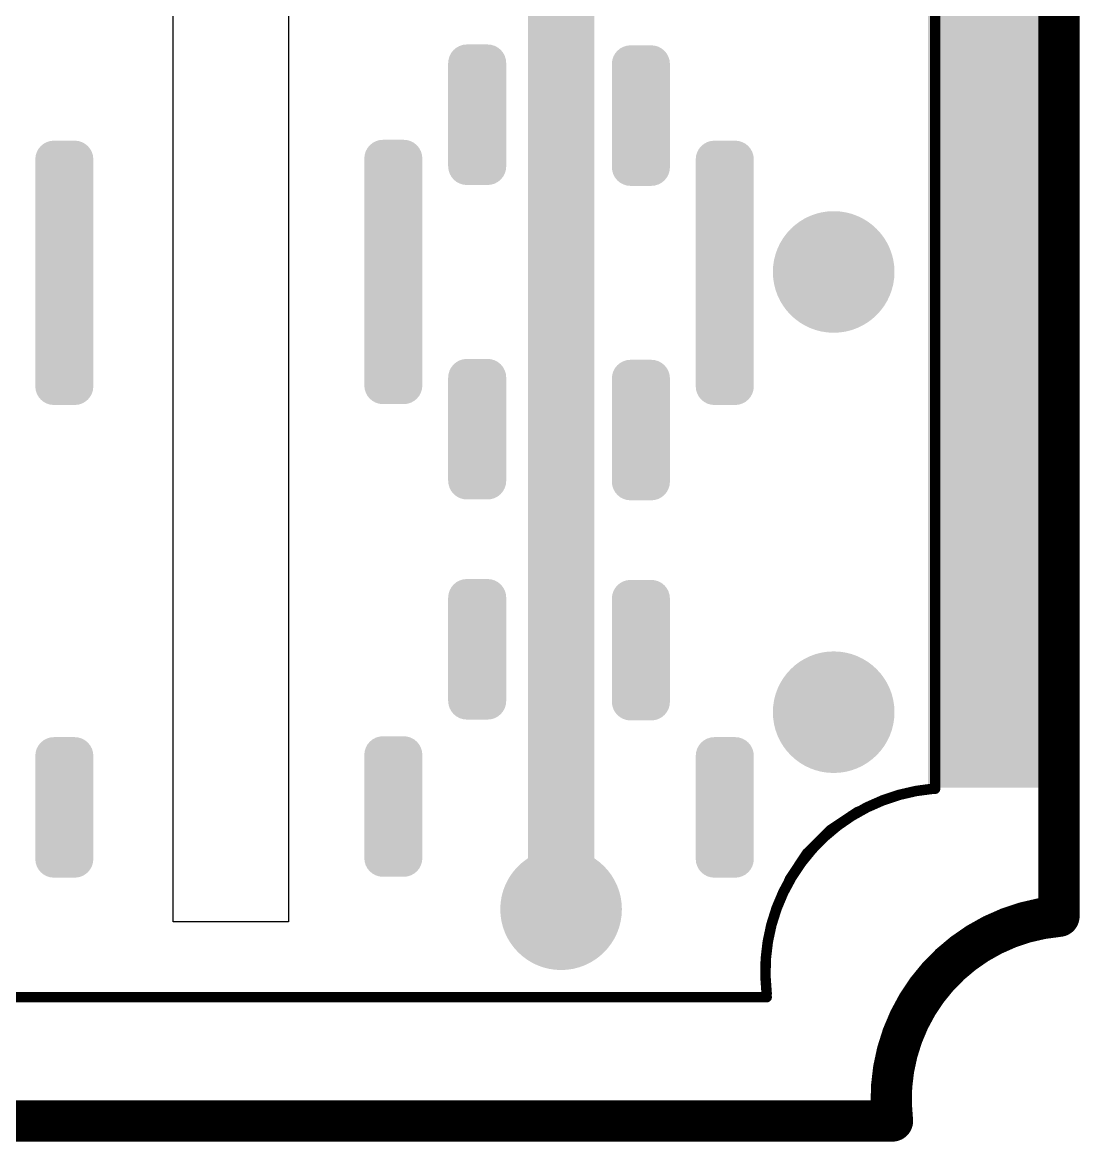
# Model space of a CAD drawing. Header units: inches. Extents: x -0.01 to 3.95, y -0.11 to 1.88.
# Drawn here: x 3.443 to 3.947, y -0.107 to 0.426 of the extents above; entities that cross this region are included whole.
import ezdxf

# ---------------------------------------------------------------- set-up
doc = ezdxf.new("R2010")
doc.units = ezdxf.units.IN
doc.header["$MEASUREMENT"] = 0
for name, color, linetype in [('Board Outline', 216, 'Continuous'), ('Bottom Layer', 5, 'Continuous'), ('Bottom Solder', 6, 'Continuous'), ('Top Layer', 1, 'Continuous'), ('Top Overlay', 2, 'Continuous'), ('Top Paste', 8, 'Continuous'), ('Top Solder', 216, 'Continuous'), ('Via Holes', 16, 'Continuous')]:
    doc.layers.add(name, color=color, linetype=linetype)

msp = doc.modelspace()

# ---------------------------------------------------------------- hatches: boundary and pattern name
at = {"layer": 'Bottom Layer'}
h = msp.add_hatch(color=5, dxfattribs=at)
edge = h.paths.add_edge_path()
edge.add_arc((3.82957, 0.30736), 0.025, 0, 360)
h = msp.add_hatch(color=5, dxfattribs=at)
edge = h.paths.add_edge_path()
edge.add_arc((3.82957, 0.09736), 0.025, 0, 360)
h = msp.add_hatch(color=5, dxfattribs=at)
edge = h.paths.add_edge_path()
edge.add_arc((3.69957, 0.00336), 0.025, 0, 360)
at = {"layer": 'Bottom Solder'}
h = msp.add_hatch(color=6, dxfattribs=at)
edge = h.paths.add_edge_path()
edge.add_arc((3.82957, 0.30736), 0.029, 0, 360)
h = msp.add_hatch(color=6, dxfattribs=at)
edge = h.paths.add_edge_path()
edge.add_arc((3.82957, 0.09736), 0.029, 0, 360)
h = msp.add_hatch(color=6, dxfattribs=at)
edge = h.paths.add_edge_path()
edge.add_arc((3.69957, 0.00336), 0.029, 0, 360)
at = {"layer": 'Top Layer'}
h = msp.add_hatch(color=1, dxfattribs=at)
edge = h.paths.add_edge_path()
edge.add_arc((3.69366, 1.70551), 0.00591, 90, 180)
edge.add_line((3.68776, 1.70551), (3.68776, 0.00472))
edge.add_arc((3.69366, 0.00472), 0.00591, 180, 270)
edge.add_line((3.69366, -0.00118), (3.70547, -0.00118))
edge.add_arc((3.70547, 0.00472), 0.00591, 270, 360)
edge.add_line((3.71138, 0.00472), (3.71138, 1.70551))
edge.add_arc((3.70547, 1.70551), 0.00591, 0, 90)
edge.add_line((3.70547, 1.71141), (3.69366, 1.71141))
h = msp.add_hatch(color=1, dxfattribs=at)
edge = h.paths.add_edge_path()
edge.add_arc((3.65465, 0.40697), 0.00492, 90, 180)
edge.add_line((3.64972, 0.40697), (3.64972, 0.35775))
edge.add_arc((3.65465, 0.35775), 0.00492, 180, 270)
edge.add_line((3.65465, 0.35283), (3.66449, 0.35283))
edge.add_arc((3.66449, 0.35775), 0.00492, 270, 360)
edge.add_line((3.66941, 0.35775), (3.66941, 0.40697))
edge.add_arc((3.66449, 0.40697), 0.00492, 0, 90)
edge.add_line((3.66449, 0.41189), (3.65465, 0.41189))
h = msp.add_hatch(color=1, dxfattribs=at)
edge = h.paths.add_edge_path()
edge.add_arc((3.74256, 0.35734), 0.00492, 270, 360)
edge.add_line((3.74748, 0.35734), (3.74748, 0.40655))
edge.add_arc((3.74256, 0.40655), 0.00492, 0, 90)
edge.add_line((3.74256, 0.41147), (3.73271, 0.41147))
edge.add_arc((3.73271, 0.40655), 0.00492, 90, 180)
edge.add_line((3.72779, 0.40655), (3.72779, 0.35734))
edge.add_arc((3.73271, 0.35734), 0.00492, 180, 270)
edge.add_line((3.73271, 0.35242), (3.74256, 0.35242))
h = msp.add_hatch(color=1, dxfattribs=at)
edge = h.paths.add_edge_path()
edge.add_arc((3.46759, 0.25281), 0.00492, 270, 360)
edge.add_line((3.47252, 0.25281), (3.47252, 0.36108))
edge.add_arc((3.46759, 0.36108), 0.00492, 0, 90)
edge.add_line((3.46759, 0.366), (3.45775, 0.366))
edge.add_arc((3.45775, 0.36108), 0.00492, 90, 180)
edge.add_line((3.45283, 0.36108), (3.45283, 0.25281))
edge.add_arc((3.45775, 0.25281), 0.00492, 180, 270)
edge.add_line((3.45775, 0.24789), (3.46759, 0.24789))
h = msp.add_hatch(color=1, dxfattribs=at)
edge = h.paths.add_edge_path()
edge.add_arc((3.61465, 0.36149), 0.00492, 90, 180)
edge.add_line((3.60972, 0.36149), (3.60972, 0.25323))
edge.add_arc((3.61465, 0.25323), 0.00492, 180, 270)
edge.add_line((3.61465, 0.2483), (3.62449, 0.2483))
edge.add_arc((3.62449, 0.25323), 0.00492, 270, 360)
edge.add_line((3.62941, 0.25323), (3.62941, 0.36149))
edge.add_arc((3.62449, 0.36149), 0.00492, 0, 90)
edge.add_line((3.62449, 0.36641), (3.61465, 0.36641))
h = msp.add_hatch(color=1, dxfattribs=at)
edge = h.paths.add_edge_path()
edge.add_arc((3.78256, 0.25281), 0.00492, 270, 360)
edge.add_line((3.78748, 0.25281), (3.78748, 0.36108))
edge.add_arc((3.78256, 0.36108), 0.00492, 0, 90)
edge.add_line((3.78256, 0.366), (3.77271, 0.366))
edge.add_arc((3.77271, 0.36108), 0.00492, 90, 180)
edge.add_line((3.76779, 0.36108), (3.76779, 0.25281))
edge.add_arc((3.77271, 0.25281), 0.00492, 180, 270)
edge.add_line((3.77271, 0.24789), (3.78256, 0.24789))
h = msp.add_hatch(color=1, dxfattribs=at)
edge = h.paths.add_edge_path()
edge.add_arc((3.82957, 0.30736), 0.025, 0, 360)
h = msp.add_hatch(color=1, dxfattribs=at)
edge = h.paths.add_edge_path()
edge.add_arc((3.65465, 0.25697), 0.00492, 90, 180)
edge.add_line((3.64972, 0.25697), (3.64972, 0.20775))
edge.add_arc((3.65465, 0.20775), 0.00492, 180, 270)
edge.add_line((3.65465, 0.20283), (3.66449, 0.20283))
edge.add_arc((3.66449, 0.20775), 0.00492, 270, 360)
edge.add_line((3.66941, 0.20775), (3.66941, 0.25697))
edge.add_arc((3.66449, 0.25697), 0.00492, 0, 90)
edge.add_line((3.66449, 0.26189), (3.65465, 0.26189))
h = msp.add_hatch(color=1, dxfattribs=at)
edge = h.paths.add_edge_path()
edge.add_arc((3.74256, 0.20734), 0.00492, 270, 360)
edge.add_line((3.74748, 0.20734), (3.74748, 0.25655))
edge.add_arc((3.74256, 0.25655), 0.00492, 0, 90)
edge.add_line((3.74256, 0.26147), (3.73271, 0.26147))
edge.add_arc((3.73271, 0.25655), 0.00492, 90, 180)
edge.add_line((3.72779, 0.25655), (3.72779, 0.20734))
edge.add_arc((3.73271, 0.20734), 0.00492, 180, 270)
edge.add_line((3.73271, 0.20242), (3.74256, 0.20242))
h = msp.add_hatch(color=1, dxfattribs=at)
edge = h.paths.add_edge_path()
edge.add_arc((3.65465, 0.15197), 0.00492, 90, 180)
edge.add_line((3.64972, 0.15197), (3.64972, 0.10275))
edge.add_arc((3.65465, 0.10275), 0.00492, 180, 270)
edge.add_line((3.65465, 0.09783), (3.66449, 0.09783))
edge.add_arc((3.66449, 0.10275), 0.00492, 270, 360)
edge.add_line((3.66941, 0.10275), (3.66941, 0.15197))
edge.add_arc((3.66449, 0.15197), 0.00492, 0, 90)
edge.add_line((3.66449, 0.15689), (3.65465, 0.15689))
h = msp.add_hatch(color=1, dxfattribs=at)
edge = h.paths.add_edge_path()
edge.add_arc((3.74256, 0.10234), 0.00492, 270, 360)
edge.add_line((3.74748, 0.10234), (3.74748, 0.15155))
edge.add_arc((3.74256, 0.15155), 0.00492, 0, 90)
edge.add_line((3.74256, 0.15647), (3.73271, 0.15647))
edge.add_arc((3.73271, 0.15155), 0.00492, 90, 180)
edge.add_line((3.72779, 0.15155), (3.72779, 0.10234))
edge.add_arc((3.73271, 0.10234), 0.00492, 180, 270)
edge.add_line((3.73271, 0.09742), (3.74256, 0.09742))
h = msp.add_hatch(color=1, dxfattribs=at)
edge = h.paths.add_edge_path()
edge.add_arc((3.82957, 0.09736), 0.025, 0, 360)
h = msp.add_hatch(color=1, dxfattribs=at)
edge = h.paths.add_edge_path()
edge.add_arc((3.46759, 0.02734), 0.00492, 270, 360)
edge.add_line((3.47252, 0.02734), (3.47252, 0.07655))
edge.add_arc((3.46759, 0.07655), 0.00492, 0, 90)
edge.add_line((3.46759, 0.08147), (3.45775, 0.08147))
edge.add_arc((3.45775, 0.07655), 0.00492, 90, 180)
edge.add_line((3.45283, 0.07655), (3.45283, 0.02734))
edge.add_arc((3.45775, 0.02734), 0.00492, 180, 270)
edge.add_line((3.45775, 0.02242), (3.46759, 0.02242))
h = msp.add_hatch(color=1, dxfattribs=at)
edge = h.paths.add_edge_path()
edge.add_arc((3.61465, 0.07697), 0.00492, 90, 180)
edge.add_line((3.60972, 0.07697), (3.60972, 0.02775))
edge.add_arc((3.61465, 0.02775), 0.00492, 180, 270)
edge.add_line((3.61465, 0.02283), (3.62449, 0.02283))
edge.add_arc((3.62449, 0.02775), 0.00492, 270, 360)
edge.add_line((3.62941, 0.02775), (3.62941, 0.07697))
edge.add_arc((3.62449, 0.07697), 0.00492, 0, 90)
edge.add_line((3.62449, 0.08189), (3.61465, 0.08189))
h = msp.add_hatch(color=1, dxfattribs=at)
edge = h.paths.add_edge_path()
edge.add_arc((3.78256, 0.02734), 0.00492, 270, 360)
edge.add_line((3.78748, 0.02734), (3.78748, 0.07655))
edge.add_arc((3.78256, 0.07655), 0.00492, 0, 90)
edge.add_line((3.78256, 0.08147), (3.77271, 0.08147))
edge.add_arc((3.77271, 0.07655), 0.00492, 90, 180)
edge.add_line((3.76779, 0.07655), (3.76779, 0.02734))
edge.add_arc((3.77271, 0.02734), 0.00492, 180, 270)
edge.add_line((3.77271, 0.02242), (3.78256, 0.02242))
h = msp.add_hatch(color=1, dxfattribs=at)
edge = h.paths.add_edge_path()
edge.add_arc((3.69957, 0.00336), 0.025, 0, 360)
at = {"layer": 'Top Paste'}
h = msp.add_hatch(color=8, dxfattribs=at)
edge = h.paths.add_edge_path()
edge.add_arc((3.69366, 1.70551), 0.00591, 90, 180)
edge.add_line((3.68776, 1.70551), (3.68776, 0.00472))
edge.add_arc((3.69366, 0.00472), 0.00591, 180, 270)
edge.add_line((3.69366, -0.00118), (3.70547, -0.00118))
edge.add_arc((3.70547, 0.00472), 0.00591, 270, 360)
edge.add_line((3.71138, 0.00472), (3.71138, 1.70551))
edge.add_arc((3.70547, 1.70551), 0.00591, 0, 90)
edge.add_line((3.70547, 1.71141), (3.69366, 1.71141))
h = msp.add_hatch(color=8, dxfattribs=at)
edge = h.paths.add_edge_path()
edge.add_arc((3.65465, 0.40697), 0.00492, 90, 180)
edge.add_line((3.64972, 0.40697), (3.64972, 0.35775))
edge.add_arc((3.65465, 0.35775), 0.00492, 180, 270)
edge.add_line((3.65465, 0.35283), (3.66449, 0.35283))
edge.add_arc((3.66449, 0.35775), 0.00492, 270, 360)
edge.add_line((3.66941, 0.35775), (3.66941, 0.40697))
edge.add_arc((3.66449, 0.40697), 0.00492, 0, 90)
edge.add_line((3.66449, 0.41189), (3.65465, 0.41189))
h = msp.add_hatch(color=8, dxfattribs=at)
edge = h.paths.add_edge_path()
edge.add_arc((3.74256, 0.35734), 0.00492, 270, 360)
edge.add_line((3.74748, 0.35734), (3.74748, 0.40655))
edge.add_arc((3.74256, 0.40655), 0.00492, 0, 90)
edge.add_line((3.74256, 0.41147), (3.73271, 0.41147))
edge.add_arc((3.73271, 0.40655), 0.00492, 90, 180)
edge.add_line((3.72779, 0.40655), (3.72779, 0.35734))
edge.add_arc((3.73271, 0.35734), 0.00492, 180, 270)
edge.add_line((3.73271, 0.35242), (3.74256, 0.35242))
h = msp.add_hatch(color=8, dxfattribs=at)
edge = h.paths.add_edge_path()
edge.add_arc((3.46759, 0.25281), 0.00492, 270, 360)
edge.add_line((3.47252, 0.25281), (3.47252, 0.36108))
edge.add_arc((3.46759, 0.36108), 0.00492, 0, 90)
edge.add_line((3.46759, 0.366), (3.45775, 0.366))
edge.add_arc((3.45775, 0.36108), 0.00492, 90, 180)
edge.add_line((3.45283, 0.36108), (3.45283, 0.25281))
edge.add_arc((3.45775, 0.25281), 0.00492, 180, 270)
edge.add_line((3.45775, 0.24789), (3.46759, 0.24789))
h = msp.add_hatch(color=8, dxfattribs=at)
edge = h.paths.add_edge_path()
edge.add_arc((3.61465, 0.36149), 0.00492, 90, 180)
edge.add_line((3.60972, 0.36149), (3.60972, 0.25323))
edge.add_arc((3.61465, 0.25323), 0.00492, 180, 270)
edge.add_line((3.61465, 0.2483), (3.62449, 0.2483))
edge.add_arc((3.62449, 0.25323), 0.00492, 270, 360)
edge.add_line((3.62941, 0.25323), (3.62941, 0.36149))
edge.add_arc((3.62449, 0.36149), 0.00492, 0, 90)
edge.add_line((3.62449, 0.36641), (3.61465, 0.36641))
h = msp.add_hatch(color=8, dxfattribs=at)
edge = h.paths.add_edge_path()
edge.add_arc((3.78256, 0.25281), 0.00492, 270, 360)
edge.add_line((3.78748, 0.25281), (3.78748, 0.36108))
edge.add_arc((3.78256, 0.36108), 0.00492, 0, 90)
edge.add_line((3.78256, 0.366), (3.77271, 0.366))
edge.add_arc((3.77271, 0.36108), 0.00492, 90, 180)
edge.add_line((3.76779, 0.36108), (3.76779, 0.25281))
edge.add_arc((3.77271, 0.25281), 0.00492, 180, 270)
edge.add_line((3.77271, 0.24789), (3.78256, 0.24789))
h = msp.add_hatch(color=8, dxfattribs=at)
edge = h.paths.add_edge_path()
edge.add_arc((3.65465, 0.25697), 0.00492, 90, 180)
edge.add_line((3.64972, 0.25697), (3.64972, 0.20775))
edge.add_arc((3.65465, 0.20775), 0.00492, 180, 270)
edge.add_line((3.65465, 0.20283), (3.66449, 0.20283))
edge.add_arc((3.66449, 0.20775), 0.00492, 270, 360)
edge.add_line((3.66941, 0.20775), (3.66941, 0.25697))
edge.add_arc((3.66449, 0.25697), 0.00492, 0, 90)
edge.add_line((3.66449, 0.26189), (3.65465, 0.26189))
h = msp.add_hatch(color=8, dxfattribs=at)
edge = h.paths.add_edge_path()
edge.add_arc((3.74256, 0.20734), 0.00492, 270, 360)
edge.add_line((3.74748, 0.20734), (3.74748, 0.25655))
edge.add_arc((3.74256, 0.25655), 0.00492, 0, 90)
edge.add_line((3.74256, 0.26147), (3.73271, 0.26147))
edge.add_arc((3.73271, 0.25655), 0.00492, 90, 180)
edge.add_line((3.72779, 0.25655), (3.72779, 0.20734))
edge.add_arc((3.73271, 0.20734), 0.00492, 180, 270)
edge.add_line((3.73271, 0.20242), (3.74256, 0.20242))
h = msp.add_hatch(color=8, dxfattribs=at)
edge = h.paths.add_edge_path()
edge.add_arc((3.65465, 0.15197), 0.00492, 90, 180)
edge.add_line((3.64972, 0.15197), (3.64972, 0.10275))
edge.add_arc((3.65465, 0.10275), 0.00492, 180, 270)
edge.add_line((3.65465, 0.09783), (3.66449, 0.09783))
edge.add_arc((3.66449, 0.10275), 0.00492, 270, 360)
edge.add_line((3.66941, 0.10275), (3.66941, 0.15197))
edge.add_arc((3.66449, 0.15197), 0.00492, 0, 90)
edge.add_line((3.66449, 0.15689), (3.65465, 0.15689))
h = msp.add_hatch(color=8, dxfattribs=at)
edge = h.paths.add_edge_path()
edge.add_arc((3.74256, 0.10234), 0.00492, 270, 360)
edge.add_line((3.74748, 0.10234), (3.74748, 0.15155))
edge.add_arc((3.74256, 0.15155), 0.00492, 0, 90)
edge.add_line((3.74256, 0.15647), (3.73271, 0.15647))
edge.add_arc((3.73271, 0.15155), 0.00492, 90, 180)
edge.add_line((3.72779, 0.15155), (3.72779, 0.10234))
edge.add_arc((3.73271, 0.10234), 0.00492, 180, 270)
edge.add_line((3.73271, 0.09742), (3.74256, 0.09742))
h = msp.add_hatch(color=8, dxfattribs=at)
edge = h.paths.add_edge_path()
edge.add_arc((3.46759, 0.02734), 0.00492, 270, 360)
edge.add_line((3.47252, 0.02734), (3.47252, 0.07655))
edge.add_arc((3.46759, 0.07655), 0.00492, 0, 90)
edge.add_line((3.46759, 0.08147), (3.45775, 0.08147))
edge.add_arc((3.45775, 0.07655), 0.00492, 90, 180)
edge.add_line((3.45283, 0.07655), (3.45283, 0.02734))
edge.add_arc((3.45775, 0.02734), 0.00492, 180, 270)
edge.add_line((3.45775, 0.02242), (3.46759, 0.02242))
h = msp.add_hatch(color=8, dxfattribs=at)
edge = h.paths.add_edge_path()
edge.add_arc((3.61465, 0.07697), 0.00492, 90, 180)
edge.add_line((3.60972, 0.07697), (3.60972, 0.02775))
edge.add_arc((3.61465, 0.02775), 0.00492, 180, 270)
edge.add_line((3.61465, 0.02283), (3.62449, 0.02283))
edge.add_arc((3.62449, 0.02775), 0.00492, 270, 360)
edge.add_line((3.62941, 0.02775), (3.62941, 0.07697))
edge.add_arc((3.62449, 0.07697), 0.00492, 0, 90)
edge.add_line((3.62449, 0.08189), (3.61465, 0.08189))
h = msp.add_hatch(color=8, dxfattribs=at)
edge = h.paths.add_edge_path()
edge.add_arc((3.78256, 0.02734), 0.00492, 270, 360)
edge.add_line((3.78748, 0.02734), (3.78748, 0.07655))
edge.add_arc((3.78256, 0.07655), 0.00492, 0, 90)
edge.add_line((3.78256, 0.08147), (3.77271, 0.08147))
edge.add_arc((3.77271, 0.07655), 0.00492, 90, 180)
edge.add_line((3.76779, 0.07655), (3.76779, 0.02734))
edge.add_arc((3.77271, 0.02734), 0.00492, 180, 270)
edge.add_line((3.77271, 0.02242), (3.78256, 0.02242))
at = {"layer": 'Top Solder'}
h = msp.add_hatch(color=216, dxfattribs=at)
edge = h.paths.add_edge_path()
edge.add_arc((3.69366, 1.70551), 0.00991, 90, 180)
edge.add_line((3.68376, 1.70551), (3.68376, 0.00472))
edge.add_arc((3.69366, 0.00472), 0.00991, 180, 270)
edge.add_line((3.69366, -0.00518), (3.70547, -0.00518))
edge.add_arc((3.70547, 0.00472), 0.00991, 270, 360)
edge.add_line((3.71538, 0.00472), (3.71538, 1.70551))
edge.add_arc((3.70547, 1.70551), 0.00991, 0, 90)
edge.add_line((3.70547, 1.71541), (3.69366, 1.71541))
msp.add_hatch(color=216, dxfattribs=at).paths.add_polyline_path([(3.93457, 1.71236), (3.87457, 1.71236), (3.87457, 0.06136), (3.93457, 0.06136)])
h = msp.add_hatch(color=216, dxfattribs=at)
edge = h.paths.add_edge_path()
edge.add_arc((3.65465, 0.40697), 0.00892, 90, 180)
edge.add_line((3.64572, 0.40697), (3.64572, 0.35775))
edge.add_arc((3.65465, 0.35775), 0.00892, 180, 270)
edge.add_line((3.65465, 0.34883), (3.66449, 0.34883))
edge.add_arc((3.66449, 0.35775), 0.00892, 270, 360)
edge.add_line((3.67341, 0.35775), (3.67341, 0.40697))
edge.add_arc((3.66449, 0.40697), 0.00892, 0, 90)
edge.add_line((3.66449, 0.41589), (3.65465, 0.41589))
h = msp.add_hatch(color=216, dxfattribs=at)
edge = h.paths.add_edge_path()
edge.add_arc((3.74256, 0.35734), 0.00892, 270, 360)
edge.add_line((3.75148, 0.35734), (3.75148, 0.40655))
edge.add_arc((3.74256, 0.40655), 0.00892, 0, 90)
edge.add_line((3.74256, 0.41547), (3.73271, 0.41547))
edge.add_arc((3.73271, 0.40655), 0.00892, 90, 180)
edge.add_line((3.72379, 0.40655), (3.72379, 0.35734))
edge.add_arc((3.73271, 0.35734), 0.00892, 180, 270)
edge.add_line((3.73271, 0.34842), (3.74256, 0.34842))
h = msp.add_hatch(color=216, dxfattribs=at)
edge = h.paths.add_edge_path()
edge.add_arc((3.46759, 0.25281), 0.00892, 270, 360)
edge.add_line((3.47652, 0.25281), (3.47652, 0.36108))
edge.add_arc((3.46759, 0.36108), 0.00892, 0, 90)
edge.add_line((3.46759, 0.37), (3.45775, 0.37))
edge.add_arc((3.45775, 0.36108), 0.00892, 90, 180)
edge.add_line((3.44883, 0.36108), (3.44883, 0.25281))
edge.add_arc((3.45775, 0.25281), 0.00892, 180, 270)
edge.add_line((3.45775, 0.24389), (3.46759, 0.24389))
h = msp.add_hatch(color=216, dxfattribs=at)
edge = h.paths.add_edge_path()
edge.add_arc((3.61465, 0.36149), 0.00892, 90, 180)
edge.add_line((3.60572, 0.36149), (3.60572, 0.25323))
edge.add_arc((3.61465, 0.25323), 0.00892, 180, 270)
edge.add_line((3.61465, 0.2443), (3.62449, 0.2443))
edge.add_arc((3.62449, 0.25323), 0.00892, 270, 360)
edge.add_line((3.63341, 0.25323), (3.63341, 0.36149))
edge.add_arc((3.62449, 0.36149), 0.00892, 0, 90)
edge.add_line((3.62449, 0.37041), (3.61465, 0.37041))
h = msp.add_hatch(color=216, dxfattribs=at)
edge = h.paths.add_edge_path()
edge.add_arc((3.78256, 0.25281), 0.00892, 270, 360)
edge.add_line((3.79148, 0.25281), (3.79148, 0.36108))
edge.add_arc((3.78256, 0.36108), 0.00892, 0, 90)
edge.add_line((3.78256, 0.37), (3.77271, 0.37))
edge.add_arc((3.77271, 0.36108), 0.00892, 90, 180)
edge.add_line((3.76379, 0.36108), (3.76379, 0.25281))
edge.add_arc((3.77271, 0.25281), 0.00892, 180, 270)
edge.add_line((3.77271, 0.24389), (3.78256, 0.24389))
h = msp.add_hatch(color=216, dxfattribs=at)
edge = h.paths.add_edge_path()
edge.add_arc((3.82957, 0.30736), 0.029, 0, 360)
h = msp.add_hatch(color=216, dxfattribs=at)
edge = h.paths.add_edge_path()
edge.add_arc((3.65465, 0.25697), 0.00892, 90, 180)
edge.add_line((3.64572, 0.25697), (3.64572, 0.20775))
edge.add_arc((3.65465, 0.20775), 0.00892, 180, 270)
edge.add_line((3.65465, 0.19883), (3.66449, 0.19883))
edge.add_arc((3.66449, 0.20775), 0.00892, 270, 360)
edge.add_line((3.67341, 0.20775), (3.67341, 0.25697))
edge.add_arc((3.66449, 0.25697), 0.00892, 0, 90)
edge.add_line((3.66449, 0.26589), (3.65465, 0.26589))
h = msp.add_hatch(color=216, dxfattribs=at)
edge = h.paths.add_edge_path()
edge.add_arc((3.74256, 0.20734), 0.00892, 270, 360)
edge.add_line((3.75148, 0.20734), (3.75148, 0.25655))
edge.add_arc((3.74256, 0.25655), 0.00892, 0, 90)
edge.add_line((3.74256, 0.26547), (3.73271, 0.26547))
edge.add_arc((3.73271, 0.25655), 0.00892, 90, 180)
edge.add_line((3.72379, 0.25655), (3.72379, 0.20734))
edge.add_arc((3.73271, 0.20734), 0.00892, 180, 270)
edge.add_line((3.73271, 0.19842), (3.74256, 0.19842))
h = msp.add_hatch(color=216, dxfattribs=at)
edge = h.paths.add_edge_path()
edge.add_arc((3.65465, 0.15197), 0.00892, 90, 180)
edge.add_line((3.64572, 0.15197), (3.64572, 0.10275))
edge.add_arc((3.65465, 0.10275), 0.00892, 180, 270)
edge.add_line((3.65465, 0.09383), (3.66449, 0.09383))
edge.add_arc((3.66449, 0.10275), 0.00892, 270, 360)
edge.add_line((3.67341, 0.10275), (3.67341, 0.15197))
edge.add_arc((3.66449, 0.15197), 0.00892, 0, 90)
edge.add_line((3.66449, 0.16089), (3.65465, 0.16089))
h = msp.add_hatch(color=216, dxfattribs=at)
edge = h.paths.add_edge_path()
edge.add_arc((3.74256, 0.10234), 0.00892, 270, 360)
edge.add_line((3.75148, 0.10234), (3.75148, 0.15155))
edge.add_arc((3.74256, 0.15155), 0.00892, 0, 90)
edge.add_line((3.74256, 0.16047), (3.73271, 0.16047))
edge.add_arc((3.73271, 0.15155), 0.00892, 90, 180)
edge.add_line((3.72379, 0.15155), (3.72379, 0.10234))
edge.add_arc((3.73271, 0.10234), 0.00892, 180, 270)
edge.add_line((3.73271, 0.09342), (3.74256, 0.09342))
h = msp.add_hatch(color=216, dxfattribs=at)
edge = h.paths.add_edge_path()
edge.add_arc((3.82957, 0.09736), 0.029, 0, 360)
h = msp.add_hatch(color=216, dxfattribs=at)
edge = h.paths.add_edge_path()
edge.add_arc((3.46759, 0.02734), 0.00892, 270, 360)
edge.add_line((3.47652, 0.02734), (3.47652, 0.07655))
edge.add_arc((3.46759, 0.07655), 0.00892, 0, 90)
edge.add_line((3.46759, 0.08547), (3.45775, 0.08547))
edge.add_arc((3.45775, 0.07655), 0.00892, 90, 180)
edge.add_line((3.44883, 0.07655), (3.44883, 0.02734))
edge.add_arc((3.45775, 0.02734), 0.00892, 180, 270)
edge.add_line((3.45775, 0.01842), (3.46759, 0.01842))
h = msp.add_hatch(color=216, dxfattribs=at)
edge = h.paths.add_edge_path()
edge.add_arc((3.61465, 0.07697), 0.00892, 90, 180)
edge.add_line((3.60572, 0.07697), (3.60572, 0.02775))
edge.add_arc((3.61465, 0.02775), 0.00892, 180, 270)
edge.add_line((3.61465, 0.01883), (3.62449, 0.01883))
edge.add_arc((3.62449, 0.02775), 0.00892, 270, 360)
edge.add_line((3.63341, 0.02775), (3.63341, 0.07697))
edge.add_arc((3.62449, 0.07697), 0.00892, 0, 90)
edge.add_line((3.62449, 0.08589), (3.61465, 0.08589))
h = msp.add_hatch(color=216, dxfattribs=at)
edge = h.paths.add_edge_path()
edge.add_arc((3.78256, 0.02734), 0.00892, 270, 360)
edge.add_line((3.79148, 0.02734), (3.79148, 0.07655))
edge.add_arc((3.78256, 0.07655), 0.00892, 0, 90)
edge.add_line((3.78256, 0.08547), (3.77271, 0.08547))
edge.add_arc((3.77271, 0.07655), 0.00892, 90, 180)
edge.add_line((3.76379, 0.07655), (3.76379, 0.02734))
edge.add_arc((3.77271, 0.02734), 0.00892, 180, 270)
edge.add_line((3.77271, 0.01842), (3.78256, 0.01842))
h = msp.add_hatch(color=216, dxfattribs=at)
edge = h.paths.add_edge_path()
edge.add_arc((3.69957, 0.00336), 0.029, 0, 360)
at = {"layer": 'Via Holes'}
h = msp.add_hatch(color=7, dxfattribs=at)
edge = h.paths.add_edge_path()
edge.add_arc((3.82957, 0.30736), 0.014, 0, 360)
h = msp.add_hatch(color=7, dxfattribs=at)
edge = h.paths.add_edge_path()
edge.add_arc((3.82957, 0.09736), 0.014, 0, 360)
h = msp.add_hatch(color=7, dxfattribs=at)
edge = h.paths.add_edge_path()
edge.add_arc((3.69957, 0.00336), 0.014, 0, 360)

# ---------------------------------------------------------------- linework, layer by layer
at = {"layer": 'Board Outline', "const_width": 0.01969}
for points in [[(3.93701, 0), (3.93701, 1.77322)], [(0.0794, -0.09764), (3.85761, -0.09764)]]:
    msp.add_lwpolyline(points, dxfattribs=at)
msp.add_lwpolyline([(3.85761, -0.09764, -0.424123), (3.93701, 0)], format="xyb", dxfattribs=at)
at = {"layer": 'Board Outline', "const_width": 0.00984}
for points in [[(3.93209, 0, 1), (3.94193, 0, 1)], [(3.93209, 0, 1), (3.94193, 0, 1)], [(3.85269, -0.09764, 1), (3.86253, -0.09764, 1)], [(3.85269, -0.09764, 1), (3.86253, -0.09764, 1)]]:
    msp.add_lwpolyline(points, format="xyb", close=True, dxfattribs=at)
at = {"layer": 'Top Layer'}
for p, q in [((3.56961, 1.78736), (3.56961, -0.00264)), ((3.94, 1.77236), (3.94, 0.00153)), ((3.51461, -0.00264), (3.51461, 1.75)), ((3.87795, 0.06086), (3.87795, 1.70736)), ((3.85452, 0.05778), (3.87004, 0.06086)), ((3.87004, 0.06086), (3.87795, 0.06086)), ((3.8399, 0.05172), (3.85452, 0.05778)), ((3.82674, 0.04293), (3.8399, 0.05172)), ((3.81555, 0.03174), (3.82674, 0.04293)), ((3.80675, 0.01858), (3.81555, 0.03174)), ((3.8007, 0.00396), (3.80675, 0.01858)), ((3.79761, -0.01157), (3.8007, 0.00396)), ((3.93194, 0.00115), (3.91612, -0.00198)), ((3.94, 0.00153), (3.93194, 0.00115)), ((3.94, 0.00153), (3.94, 0.00153)), ((3.56961, -0.00264), (3.51461, -0.00264)), ((3.91612, -0.00198), (3.90121, -0.00812)), ((3.90121, -0.00812), (3.88778, -0.01706)), ((3.79761, -0.01948), (3.79761, -0.01157)), ((3.79761, -0.03859), (3.79761, -0.01948)), ((3.79761, -0.01948), (3.79761, -0.01948)), ((3.79761, -0.01948), (3.79761, -0.01948)), ((3.88778, -0.01706), (3.87636, -0.02845)), ((3.87636, -0.02845), (3.86738, -0.04184)), ((0.1394, -0.03859), (3.79761, -0.03859)), ((3.86738, -0.04184), (3.86119, -0.05673)), ((3.86119, -0.05673), (3.85802, -0.07254)), ((3.85802, -0.07254), (3.85761, -0.08061)), ((3.85761, -0.08061), (3.85761, -0.09411)), ((3.85761, -0.09411), (3.85408, -0.09764)), ((3.85408, -0.09764), (0.0794, -0.09764))]:
    msp.add_line(p, q, dxfattribs=at)
at = {"layer": 'Top Overlay', "const_width": 0.005}
for points in [[(3.87795, 0.06086), (3.87795, 1.71236)], [(0.1394, -0.03859), (3.79761, -0.03859)]]:
    msp.add_lwpolyline(points, dxfattribs=at)
msp.add_lwpolyline([(3.79761, -0.03678, -0.424123), (3.87701, 0.06086)], format="xyb", dxfattribs=at)
at = {"layer": 'Top Overlay', "const_width": 0.0025}
for points in [[(3.87576, 0.06086, 1), (3.87826, 0.06086, 1)], [(3.8767, 0.06086, 1), (3.8792, 0.06086, 1)], [(3.79636, -0.03678, 1), (3.79886, -0.03678, 1)], [(3.79636, -0.03859, 1), (3.79886, -0.03859, 1)]]:
    msp.add_lwpolyline(points, format="xyb", close=True, dxfattribs=at)
at = {"layer": 'Top Solder'}
for p, q in [((3.94, 1.77236), (3.94, 0.00153)), ((3.87795, 0.06086), (3.87795, 1.70736)), ((3.85452, 0.05778), (3.87004, 0.06086)), ((3.87004, 0.06086), (3.87795, 0.06086)), ((3.8399, 0.05172), (3.85452, 0.05778)), ((3.82674, 0.04293), (3.8399, 0.05172)), ((3.81555, 0.03174), (3.82674, 0.04293)), ((3.80676, 0.01858), (3.81555, 0.03174)), ((3.8007, 0.00396), (3.80676, 0.01858)), ((3.79761, -0.01157), (3.8007, 0.00396)), ((3.93194, 0.00115), (3.91612, -0.00198)), ((3.94, 0.00153), (3.93194, 0.00115)), ((3.94, 0.00153), (3.94, 0.00153)), ((3.91612, -0.00198), (3.90121, -0.00812)), ((3.90121, -0.00812), (3.88779, -0.01706)), ((3.79761, -0.01948), (3.79761, -0.01157)), ((3.79761, -0.03859), (3.79761, -0.01948)), ((3.79761, -0.01948), (3.79761, -0.01948)), ((3.79761, -0.01948), (3.79761, -0.01948)), ((3.88779, -0.01706), (3.87636, -0.02845)), ((3.87636, -0.02845), (3.86738, -0.04184)), ((0.1394, -0.03859), (3.79761, -0.03859)), ((3.86738, -0.04184), (3.86119, -0.05673)), ((3.86119, -0.05673), (3.85802, -0.07254)), ((3.85802, -0.07254), (3.85761, -0.08061)), ((3.85761, -0.08061), (3.85761, -0.0941)), ((3.85761, -0.0941), (3.85408, -0.09764)), ((3.85408, -0.09764), (0.0794, -0.09764))]:
    msp.add_line(p, q, dxfattribs=at)

doc.saveas('drawing.dxf')
